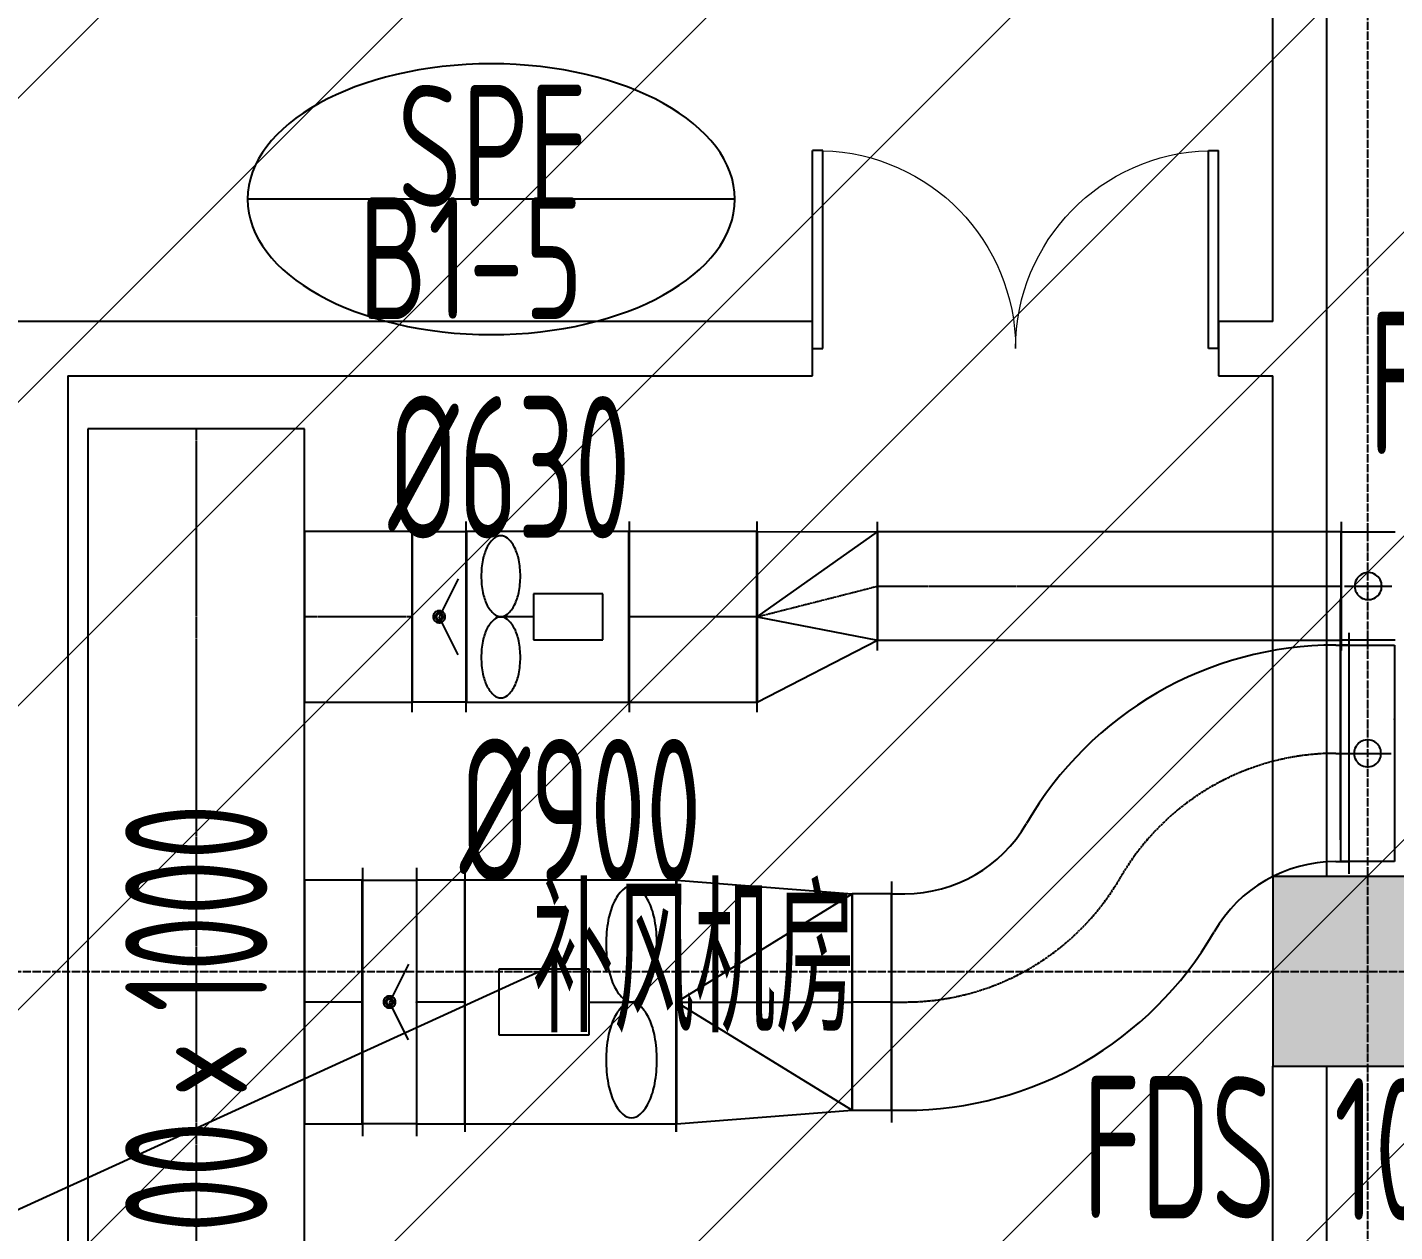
# Model space of a CAD drawing. Extents: x -20827274 to 1300756471, y -549375 to 3431892.
# Drawn here: x -79959 to -74909, y -338222 to -333774 of the extents above; entities that cross this region are included whole.
import ezdxf

# ---------------------------------------------------------------- set-up
doc = ezdxf.new("R2010")
doc.units = 0
doc.header["$LTSCALE"] = 10
for name, pattern in [('CENTER2', [1.125, 0.75, -0.125, 0.125, -0.125]), ('DASH', [0.35, 0.25, -0.1]), ('暖附图底图$0$DASH', [0.35, 0.25, -0.1]), ('暖附图底图$0$DOTE', [2.42, 2, -0.2, 0.02, -0.2])]:
    doc.linetypes.add(name, pattern=pattern)
for name, color, linetype in [('1-zs', 3, 'Continuous'), ('1-标注暖通', 4, 'Continuous'), ('DUCT-加压送风中心线', 5, 'CENTER2'), ('DUCT-加压送风标注', 3, 'Continuous'), ('DUCT-加压送风法兰', 2, 'Continuous'), ('DUCT-加压送风管', 1, 'Continuous'), ('DUCT-加压送风管端线', 2, 'Continuous'), ('DUCT-加压送风管设备', 7, 'Continuous'), ('DUCT-加压送风阀门', 7, 'Continuous'), ('DUCT-送风中心线', 5, 'CENTER2'), ('DUCT-送风标注', 3, 'Continuous'), ('DUCT-送风管', 4, 'Continuous'), ('H-DUCT-加压送风中心线', 5, 'CENTER2'), ('H-DUCT-加压送风法兰', 2, 'Continuous'), ('H-DUCT-加压送风管', 1, 'Continuous'), ('H-DUCT-加压送风管端线', 2, 'Continuous'), ('H-DUCT-加压送风管设备', 7, 'Continuous'), ('H-DUCT-加压送风阀门', 7, 'Continuous'), ('H-暖通设备', 181, 'Continuous'), ('Hvac-Hide', 8, 'DASH'), ('PUB_HATCH', 8, 'Continuous'), ('暖附图底图$0$1-标注暖通', 8, 'Continuous'), ('暖附图底图$0$A-COLUMN', 8, 'Continuous'), ('暖附图底图$0$A-ROOM_NAME', 8, 'Continuous'), ('暖附图底图$0$A-WALL', 8, 'Continuous'), ('暖附图底图$0$DOOR_FIRE', 8, 'Continuous'), ('暖附图底图$0$DOTE', 8, 'Continuous')]:
    doc.layers.add(name, color=color, linetype=linetype)
doc.layers.add('F-非人防区', color=105, linetype='Continuous', lineweight=15)
doc.styles.add('8B2_02', font='tssdeng.shx', dxfattribs={"width": 0.6, "bigfont": 'TSSDCHN.shx'})
doc.styles.add('暖附图底图$0$8B2_02', font='tssdeng.shx', dxfattribs={"width": 0.6, "bigfont": 'TSSDCHN.shx'})

# ---------------------------------------------------------------- blocks, each defined once
blk = doc.blocks.new('$轴流风机$00000011')
for p, q in [((-500, 500, 0), (-500, -500, 0)), ((500, 500, 0), (-500, 500, 0)), ((500, -500, 0), (500, 500, 0)), ((-339.5, 134.7, 0), (-339.5, -134.7, 0)), ((88, 134.7, 0), (-339.5, 134.7, 0)), ((88, -134.7, 0), (88, 134.7, 0)), ((88, 0, 0), (288.5, 0, 0)), ((-339.5, -134.7, 0), (88, -134.7, 0)), ((-500, -500, 0), (500, -500, 0))]:
    blk.add_line(p, q)
for centre, radius, start, end in [((355.1, 328.7, 0), 170.3, 129.1821, 153.0603), ((288.5, 410.5, 0), 64.8, 90, 129.1821), ((288.5, 410.5, 0), 64.8, 50.8179, 90), ((221.9, 328.7, 0), 170.3, 26.9397, 50.8179), ((462.4, 274.2, 0), 290.7, 153.0603, 168.1126), ((114.5, 274.2, 0), 290.7, 11.8874, 26.9397), ((633.1, 238.3, 0), 465, 168.1126, 180), ((-56.1, 238.3, 0), 465, 0, 11.8874), ((633.1, 238.3, 0), 465, 180, 191.8874), ((-56.1, 238.3, 0), 465, 348.1126, 0), ((462.4, 202.4, 0), 290.7, 191.8874, 206.9397), ((114.5, 202.4, 0), 290.7, 333.0603, 348.1126), ((355.1, 147.8, 0), 170.3, 206.9397, 230.8179), ((221.9, 147.8, 0), 170.3, 309.1821, 333.0603), ((288.5, 66.1, 0), 64.8, 230.8179, 270), ((288.5, 66.1, 0), 64.8, 270, 309.1821), ((355.1, -147.8, 0), 170.3, 129.1821, 153.0603), ((288.5, -66.1, 0), 64.8, 90, 129.1821), ((288.5, -66.1, 0), 64.8, 50.8179, 90), ((221.9, -147.8, 0), 170.3, 26.9397, 50.8179), ((462.4, -202.4, 0), 290.7, 153.0603, 168.1126), ((114.5, -202.4, 0), 290.7, 11.8874, 26.9397), ((633.1, -238.3, 0), 465, 168.1126, 180), ((-56.1, -238.3, 0), 465, 0, 11.8874), ((633.1, -238.3, 0), 465, 180, 191.8874), ((-56.1, -238.3, 0), 465, 348.1126, 0), ((462.4, -274.2, 0), 290.7, 191.8874, 206.9397), ((114.5, -274.2, 0), 290.7, 333.0603, 348.1126), ((355.1, -328.7, 0), 170.3, 206.9397, 230.8179), ((221.9, -328.7, 0), 170.3, 309.1821, 333.0603), ((288.5, -410.5, 0), 64.8, 230.8179, 270), ((288.5, -410.5, 0), 64.8, 270, 309.1821)]:
    blk.add_arc(centre, radius, start, end)
for p in [(-500, 0, 0), (500, 0, 0)]:
    blk.add_point(p)
blk = doc.blocks.new('_FZH')
blk.add_lwpolyline([(-0.5, -0.5), (0.5, -0.5), (0.5, 0.5), (-0.5, 0.5)], close=True)
at = {"layer": 'PUB_HATCH'}
blk.add_solid([(-0.5, -0.5), (0.5, -0.5), (-0.5, 0.5), (0.5, 0.5)], dxfattribs=at)
blk = doc.blocks.new('暖附图底图$0$$DorLib2D$00000002')
for p, q in [((-0.5, 0), (-0.5, 0.4875)), ((-0.475, 0.4875), (-0.5, 0.4875)), ((-0.475, 0), (-0.475, 0.4875)), ((0.475, 0), (0.475, 0.4875)), ((0.475, 0.4875), (0.5, 0.4875)), ((0.5, 0), (0.5, 0.4875)), ((-0.5, 0), (-0.475, 0)), ((0.5, 0), (0.475, 0))]:
    blk.add_line(p, q)
at = {"lineweight": 13}
for centre, start, end in [((-0.4875, 0), 0, 88.5307), ((0.4875, 0), 91.4693, 180)]:
    blk.add_arc(centre, 0.4875, start, end, dxfattribs=at)
blk = doc.blocks.new('暖附图底图$0$AFSFCS')
at = {"layer": '暖附图底图$0$A-WALL'}
for p, q in [((-75358.6, -334860.4), (-75358.6, -328610.4)), ((-75158.6, -334960.4), (-75158.6, -328610.4)), ((-79908.6, -334860.4), (-80608.6, -334860.4)), ((-77058.6, -334860.4), (-79908.6, -334860.4)), ((-77058.6, -335060.4), (-77058.6, -334860.4)), ((-75358.6, -334860.4), (-75558.6, -334860.4)), ((-75558.6, -334860.4), (-75558.6, -335060.4)), ((-75158.6, -336910.4), (-75158.6, -334960.4)), ((-79808.6, -335060.4), (-77058.6, -335060.4)), ((-79808.6, -335060.4), (-79808.6, -337460.4)), ((-75558.6, -335060.4), (-75358.6, -335060.4)), ((-75358.6, -336910.4), (-75358.6, -335060.4)), ((-79808.6, -337460.4), (-79808.6, -339910.4)), ((-75358.6, -339910.4), (-75358.6, -337610.4)), ((-75158.6, -340010.4), (-75158.6, -337610.4))]:
    blk.add_line(p, q, dxfattribs=at)
at = {"layer": '暖附图底图$0$DOTE', "color": 127, "linetype": '暖附图底图$0$DOTE', "ltscale": 1.5}
blk.add_line((-75008.6, -155629.3), (-75008.6, -385768.2), dxfattribs=at)
at = {"layer": '暖附图底图$0$DOTE', "color": 16, "linetype": '暖附图底图$0$DOTE', "ltscale": 1.5}
blk.add_line((-113117.3, -337260.4), (10791.4, -337260.4), dxfattribs=at)
at = {"layer": '暖附图底图$0$A-COLUMN', "xscale": 700, "yscale": 700, "zscale": 700, "rotation": 90}
blk.add_blockref('_FZH', (-75008.6, -337260.4), dxfattribs=at)
at = {"layer": '暖附图底图$0$DOOR_FIRE', "xscale": -1500, "yscale": 1500, "zscale": 200}
blk.add_blockref('暖附图底图$0$$DorLib2D$00000002', (-76308.6, -334960.4), dxfattribs=at)
at = {"layer": '暖附图底图$0$A-ROOM_NAME', "style": '暖附图底图$0$8B2_02', "width": 0.6}
blk.add_text('补风机房', height=525, dxfattribs=at).set_placement((-78092.7, -337485.8))
blk = doc.blocks.new('暖附图底图')
at = {"layer": '暖附图底图$0$1-标注暖通', "linetype": '暖附图底图$0$DASH'}
blk.add_blockref('暖附图底图$0$AFSFCS', (500000, 0), dxfattribs=at)

msp = doc.modelspace()

# ---------------------------------------------------------------- hatches: boundary and pattern name
at = {"layer": 'F-非人防区'}
h = msp.add_hatch(dxfattribs=at)
h.set_pattern_fill('ANSI31', color=8, scale=500)
h.set_pattern_definition([(45, (-67108.6, 126739.6), (-561.266, 561.266), [])])
edge = h.paths.add_edge_path()
edge.add_line((26041.4, -160910.4), (26041.4, -174910.4))
edge.add_line((26041.4, -174910.4), (44466.4, -174910.4))
edge.add_line((44466.4, -174910.4), (44466.4, -230535.4))
edge.add_line((44466.4, -230535.4), (29591.4, -230535.4))
edge.add_line((29591.4, -230535.4), (29591.4, -228585.4))
edge.add_line((29591.4, -228585.4), (32466.4, -228585.4))
edge.add_line((32466.4, -228585.4), (32466.4, -223185.4))
edge.add_line((32466.4, -223185.4), (6116.4, -223185.4))
edge.add_line((6116.4, -223185.4), (6116.4, -236210.4))
edge.add_line((6116.4, -236210.4), (5916.4, -236210.4))
edge.add_line((5916.4, -236210.4), (5921.1, -289912.2))
edge.add_line((5921.1, -289912.2), (35191.4, -289912.2))
edge.add_line((35191.4, -289912.2), (35191.4, -296310.4))
edge.add_line((35191.4, -296310.4), (35041.4, -296310.4))
edge.add_line((35041.4, -296310.4), (35041.4, -296910.4))
edge.add_line((35041.4, -296910.4), (35641.4, -296910.4))
edge.add_line((35641.4, -296910.4), (44736.4, -305099.6))
edge.add_line((44736.4, -305099.6), (22456.5, -329844))
edge.add_line((22456.5, -329844), (22456.5, -340006.4))
edge.add_line((22456.5, -340006.4), (-13248.1, -379660.4))
edge.add_line((-13248.1, -379660.4), (-90108.6, -379660.4))
edge.add_line((-90108.6, -379660.4), (-90108.6, -373660.4))
edge.add_line((-90108.6, -373660.4), (-91358.6, -373660.4))
edge.add_arc((-91358.6, -361660.4), 12000, 180, 270, ccw=False)
edge.add_line((-103358.6, -361660.4), (-103358.6, -333450.4))
edge.add_line((-103358.6, -333450.4), (-95358.6, -333436.6))
edge.add_line((-95358.6, -333436.6), (-95358.6, -160610.4))
edge.add_line((-95358.6, -160610.4), (-86333.4, -160610.4))
edge.add_line((-86333.4, -160610.4), (-86333.6, -149790))
edge.add_line((-86333.6, -149790), (-73433.4, -149790))
edge.add_line((-73433.4, -149790), (-73433.4, -160610.4))
edge.add_line((-73433.4, -160610.4), (26041.4, -160910.4))

# ---------------------------------------------------------------- linework, layer by layer
at = {"layer": 'DUCT-加压送风中心线'}
for p, q in [((-77263.6, -335950.8), (-76818.6, -335837.6)), ((-78537.6, -335950.8), (-78934.7, -335950.8)), ((-78337.2, -335950.8), (-78337, -335950.8)), ((-77736.4, -335950.8), (-77736.6, -335950.8)), ((-77263.8, -335950.8), (-77736.2, -335950.8))]:
    msp.add_line(p, q, dxfattribs=at)
at = {"layer": 'DUCT-加压送风法兰'}
for p, q in [((-78537.5, -336303.3), (-78537.5, -335598.3)), ((-78337.3, -336303.3), (-78337.3, -335598.3)), ((-77736.3, -335598.3), (-77736.3, -336303.3)), ((-77263.7, -335598.3), (-77263.7, -336303.3)), ((-76818.5, -336075.1), (-76818.5, -335600.1)), ((-75106.3, -335600.1), (-75106.3, -336075.1)), ((-75108.7, -336774.1), (-75108.7, -335884.1)), ((-75076.3, -336900.1), (-75076.3, -336010.1)), ((-76767.3, -336928.5), (-76767.3, -337818.5)), ((-76767.3, -336928.5), (-76767.3, -337818.5))]:
    msp.add_line(p, q, dxfattribs=at)
at = {"layer": 'DUCT-加压送风法兰', "color": 18, "true_color": 0x000000}
for p in [(-76818.6, -335837.6), (-76818.4, -335837.6), (-75106.4, -335837.6), (-75106.2, -335837.6), (-78537.6, -335950.8), (-78537.4, -335950.8), (-78337.4, -335950.8), (-78337.2, -335950.8), (-77736.4, -335950.8), (-77736.2, -335950.8), (-77263.8, -335950.8), (-77263.6, -335950.8), (-75108.8, -336329.1, 2000), (-75108.6, -336329.1, 2000), (-74908.6, -336329.1, 2000), (-75076.4, -336455.1, 2000), (-75076.2, -336455.1, 2000), (-76767.4, -337373.5, 2000), (-76767.4, -337373.5, 2000), (-76767.2, -337373.5, 2000), (-76767.2, -337373.5, 2000)]:
    msp.add_point(p, dxfattribs=at)
at = {"layer": 'DUCT-加压送风管'}
for p, q in [((-78537.6, -335635.8), (-78934.7, -335635.8)), ((-78537.6, -336265.8), (-78537.6, -335635.8)), ((-78537.4, -335635.8), (-78337.4, -335635.8)), ((-78337.2, -335635.8), (-78337, -335635.8)), ((-77736.4, -335635.8), (-77736.6, -335635.8)), ((-77263.8, -335635.8), (-77736.2, -335635.8)), ((-77736.2, -335635.8), (-77736.2, -336265.8)), ((-77263.8, -336265.8), (-77263.8, -335635.8)), ((-77263.6, -335635.8), (-76818.6, -335637.6)), ((-77263.6, -335950.8), (-76818.6, -335637.6)), ((-77263.6, -335950.8), (-76818.6, -336037.6)), ((-77263.6, -336265.8), (-76818.6, -336037.6)), ((-78934.7, -336265.8), (-78537.6, -336265.8)), ((-78337.4, -336265.8), (-78537.4, -336265.8)), ((-78337.2, -336265.8), (-78337, -336265.8)), ((-77736.4, -336265.8), (-77736.6, -336265.8)), ((-77736.2, -336265.8), (-77263.8, -336265.8))]:
    msp.add_line(p, q, dxfattribs=at)
at = {"layer": 'DUCT-加压送风管', "color": 18, "true_color": 0x000000}
for p in [(-76818.6, -335837.6), (-78337.2, -335950.8), (-78337, -335950.8), (-77736.6, -335950.8), (-77736.4, -335950.8), (-77263.6, -335950.8)]:
    msp.add_point(p, dxfattribs=at)
at = {"layer": 'DUCT-加压送风管端线'}
for p, q in [((-78537.4, -335635.8), (-78537.4, -336265.8)), ((-78337.4, -335635.8), (-78337.4, -336265.8)), ((-78337.2, -335635.8), (-78337.2, -336265.8)), ((-78337, -336265.8), (-78337, -335635.8)), ((-77736.6, -335635.8), (-77736.6, -336265.8)), ((-77736.4, -336265.8), (-77736.4, -335635.8)), ((-77263.6, -335635.8), (-77263.6, -336265.8)), ((-76818.6, -336037.6), (-76818.6, -335637.6))]:
    msp.add_line(p, q, dxfattribs=at)
at = {"layer": 'DUCT-加压送风阀门'}
for p, q in [((-78367.4, -335810.8), (-78437.4, -335950.8)), ((-75054.6, -335825.1), (-75055.8, -335831.3)), ((-75052.7, -335819.2), (-75054.6, -335825.1)), ((-75050, -335813.5), (-75052.7, -335819.2)), ((-75046.6, -335808.2), (-75050, -335813.5)), ((-75042.6, -335803.4), (-75046.6, -335808.2)), ((-75038, -335799.1), (-75042.6, -335803.4)), ((-75033, -335795.4), (-75038, -335799.1)), ((-75027.5, -335792.3), (-75033, -335795.4)), ((-75021.6, -335790), (-75027.5, -335792.3)), ((-75015.5, -335788.5), (-75021.6, -335790)), ((-75009.3, -335787.7), (-75015.5, -335788.5)), ((-75003, -335787.7), (-75009.3, -335787.7)), ((-74996.8, -335788.5), (-75003, -335787.7)), ((-74990.7, -335790), (-74996.8, -335788.5)), ((-74984.9, -335792.3), (-74990.7, -335790)), ((-74979.4, -335795.4), (-74984.9, -335792.3)), ((-74974.3, -335799.1), (-74979.4, -335795.4)), ((-74969.7, -335803.4), (-74974.3, -335799.1)), ((-74965.7, -335808.2), (-74969.7, -335803.4)), ((-74962.4, -335813.5), (-74965.7, -335808.2)), ((-74959.7, -335819.2), (-74962.4, -335813.5)), ((-74957.7, -335825.1), (-74959.7, -335819.2)), ((-74956.6, -335831.3), (-74957.7, -335825.1)), ((-75093.7, -335837.6), (-74918.7, -335837.6)), ((-75055.8, -335831.3), (-75056.2, -335837.6)), ((-75056.2, -335837.6), (-75055.8, -335843.9)), ((-75055.8, -335843.9), (-75054.6, -335850)), ((-75054.6, -335850), (-75052.7, -335856)), ((-75052.7, -335856), (-75050, -335861.7)), ((-75050, -335861.7), (-75046.6, -335867)), ((-75046.6, -335867), (-75042.6, -335871.8)), ((-75042.6, -335871.8), (-75038, -335876.1)), ((-75038, -335876.1), (-75033, -335879.8)), ((-74979.4, -335879.8), (-74974.3, -335876.1)), ((-74974.3, -335876.1), (-74969.7, -335871.8)), ((-74969.7, -335871.8), (-74965.7, -335867)), ((-74965.7, -335867), (-74962.4, -335861.7)), ((-74962.4, -335861.7), (-74959.7, -335856)), ((-74959.7, -335856), (-74957.7, -335850)), ((-74957.7, -335850), (-74956.6, -335843.9)), ((-74956.2, -335837.6), (-74956.6, -335831.3)), ((-74956.6, -335843.9), (-74956.2, -335837.6)), ((-78439.4, -335928.7), (-78443.4, -335929.4)), ((-78435.3, -335928.7), (-78439.4, -335928.7)), ((-78431.3, -335929.4), (-78435.3, -335928.7)), ((-75033, -335879.8), (-75027.5, -335882.8)), ((-75027.5, -335882.8), (-75021.6, -335885.1)), ((-75021.6, -335885.1), (-75015.5, -335886.7)), ((-75015.5, -335886.7), (-75009.3, -335887.5)), ((-75009.3, -335887.5), (-75003, -335887.5)), ((-75003, -335887.5), (-74996.8, -335886.7)), ((-74996.8, -335886.7), (-74990.7, -335885.1)), ((-74990.7, -335885.1), (-74984.9, -335882.8)), ((-74984.9, -335882.8), (-74979.4, -335879.8)), ((-78459.2, -335946.7), (-78459.5, -335950.8)), ((-78459.5, -335950.8), (-78459.2, -335954.8)), ((-78458, -335942.8), (-78459.2, -335946.7)), ((-78459.2, -335954.8), (-78458, -335958.8)), ((-78456.2, -335939.1), (-78458, -335942.8)), ((-78458, -335958.8), (-78456.2, -335962.4)), ((-78453.8, -335935.8), (-78456.2, -335939.1)), ((-78456.2, -335962.4), (-78453.8, -335965.7)), ((-78450.7, -335933.1), (-78453.8, -335935.8)), ((-78453.8, -335965.7), (-78450.7, -335968.4)), ((-78451.8, -335946.5), (-78452.3, -335949.3)), ((-78452.3, -335949.3), (-78452.3, -335952.2)), ((-78452.3, -335952.2), (-78451.8, -335955)), ((-78450.7, -335943.9), (-78451.8, -335946.5)), ((-78451.8, -335955), (-78450.7, -335957.6)), ((-78447.3, -335930.9), (-78450.7, -335933.1)), ((-78449.2, -335941.5), (-78450.7, -335943.9)), ((-78450.7, -335957.6), (-78449.2, -335960)), ((-78450.7, -335968.4), (-78447.3, -335970.6)), ((-78447.2, -335939.4), (-78449.2, -335941.5)), ((-78449.2, -335960), (-78447.2, -335962.1)), ((-78447.9, -335948.7), (-78448.1, -335950.8)), ((-78448.1, -335950.8), (-78447.9, -335952.9)), ((-78447.3, -335946.7), (-78447.9, -335948.7)), ((-78447.9, -335952.9), (-78447.3, -335954.9)), ((-78443.4, -335929.4), (-78447.3, -335930.9)), ((-78446.3, -335944.8), (-78447.3, -335946.7)), ((-78447.3, -335954.9), (-78446.3, -335956.7)), ((-78447.3, -335970.6), (-78443.4, -335972.1)), ((-78444.9, -335937.8), (-78447.2, -335939.4)), ((-78447.2, -335962.1), (-78444.9, -335963.8)), ((-78445, -335943.2), (-78446.3, -335944.8)), ((-78446.3, -335956.7), (-78445, -335958.4)), ((-78443.3, -335941.8), (-78445, -335943.2)), ((-78445, -335958.4), (-78443.3, -335959.7)), ((-78442.3, -335936.6), (-78444.9, -335937.8)), ((-78444.9, -335963.8), (-78442.3, -335964.9)), ((-78443.4, -335972.1), (-78439.4, -335972.8)), ((-78441.5, -335940.8), (-78443.3, -335941.8)), ((-78443.3, -335959.7), (-78441.5, -335960.7)), ((-78439.5, -335935.9), (-78442.3, -335936.6)), ((-78442.3, -335964.9), (-78439.5, -335965.6)), ((-78439.5, -335940.2), (-78441.5, -335940.8)), ((-78441.5, -335960.7), (-78439.5, -335961.3)), ((-78436.7, -335935.8), (-78439.5, -335935.9)), ((-78437.4, -335940), (-78439.5, -335940.2)), ((-78439.5, -335961.3), (-78437.4, -335961.5)), ((-78439.5, -335965.6), (-78436.7, -335965.8)), ((-78439.4, -335972.8), (-78435.3, -335972.8)), ((-78435.3, -335940.2), (-78437.4, -335940)), ((-78367.4, -336090.8), (-78437.4, -335950.8)), ((-78437.4, -335961.5), (-78435.3, -335961.3)), ((-78433.8, -335936.2), (-78436.7, -335935.8)), ((-78436.7, -335965.8), (-78433.8, -335965.3)), ((-78433.3, -335940.8), (-78435.3, -335940.2)), ((-78435.3, -335961.3), (-78433.3, -335960.7)), ((-78435.3, -335972.8), (-78431.3, -335972.1)), ((-78431.1, -335937.1), (-78433.8, -335936.2)), ((-78433.8, -335965.3), (-78431.1, -335964.4)), ((-78431.4, -335941.8), (-78433.3, -335940.8)), ((-78433.3, -335960.7), (-78431.4, -335959.7)), ((-78429.8, -335943.2), (-78431.4, -335941.8)), ((-78431.4, -335959.7), (-78429.8, -335958.4)), ((-78427.5, -335930.9), (-78431.3, -335929.4)), ((-78431.3, -335972.1), (-78427.5, -335970.6)), ((-78428.7, -335938.5), (-78431.1, -335937.1)), ((-78431.1, -335964.4), (-78428.7, -335963)), ((-78428.5, -335944.8), (-78429.8, -335943.2)), ((-78429.8, -335958.4), (-78428.5, -335956.7)), ((-78426.5, -335940.4), (-78428.7, -335938.5)), ((-78428.7, -335963), (-78426.5, -335961.1)), ((-78427.5, -335946.7), (-78428.5, -335944.8)), ((-78428.5, -335956.7), (-78427.5, -335954.9)), ((-78424, -335933.1), (-78427.5, -335930.9)), ((-78426.9, -335948.7), (-78427.5, -335946.7)), ((-78427.5, -335954.9), (-78426.9, -335952.9)), ((-78427.5, -335970.6), (-78424, -335968.4)), ((-78426.6, -335950.8), (-78426.9, -335948.7)), ((-78426.9, -335952.9), (-78426.6, -335950.8)), ((-78424.8, -335942.6), (-78426.5, -335940.4)), ((-78426.5, -335961.1), (-78424.8, -335958.9)), ((-78423.5, -335945.2), (-78424.8, -335942.6)), ((-78424.8, -335958.9), (-78423.5, -335956.3)), ((-78421, -335935.8), (-78424, -335933.1)), ((-78424, -335968.4), (-78421, -335965.7)), ((-78422.6, -335947.9), (-78423.5, -335945.2)), ((-78423.5, -335956.3), (-78422.6, -335953.6)), ((-78422.4, -335950.8), (-78422.6, -335947.9)), ((-78422.6, -335953.6), (-78422.4, -335950.8)), ((-78418.5, -335939.1), (-78421, -335935.8)), ((-78421, -335965.7), (-78418.5, -335962.4)), ((-78416.7, -335942.8), (-78418.5, -335939.1)), ((-78418.5, -335962.4), (-78416.7, -335958.8)), ((-78415.6, -335946.7), (-78416.7, -335942.8)), ((-78416.7, -335958.8), (-78415.6, -335954.8)), ((-78415.2, -335950.8), (-78415.6, -335946.7)), ((-78415.6, -335954.8), (-78415.2, -335950.8)), ((-75052.4, -336431), (-75055.1, -336436.7)), ((-75049.1, -336425.7), (-75052.4, -336431)), ((-75045.1, -336420.9), (-75049.1, -336425.7)), ((-75040.5, -336416.6), (-75045.1, -336420.9)), ((-75035.4, -336412.9), (-75040.5, -336416.6)), ((-75029.9, -336409.8), (-75035.4, -336412.9)), ((-75024.1, -336407.5), (-75029.9, -336409.8)), ((-75018, -336406), (-75024.1, -336407.5)), ((-75011.8, -336405.2), (-75018, -336406)), ((-75005.5, -336405.2), (-75011.8, -336405.2)), ((-74999.2, -336406), (-75005.5, -336405.2)), ((-74993.2, -336407.5), (-74999.2, -336406)), ((-74987.3, -336409.8), (-74993.2, -336407.5)), ((-74981.8, -336412.9), (-74987.3, -336409.8)), ((-74976.7, -336416.6), (-74981.8, -336412.9)), ((-74972.2, -336420.9), (-74976.7, -336416.6)), ((-74968.2, -336425.7), (-74972.2, -336420.9)), ((-74964.8, -336431), (-74968.2, -336425.7)), ((-74962.1, -336436.7), (-74964.8, -336431)), ((-75096.1, -336455.1), (-74921.1, -336455.1)), ((-75058.2, -336448.8), (-75058.6, -336455.1)), ((-75058.6, -336455.1), (-75058.2, -336461.3)), ((-75057, -336442.6), (-75058.2, -336448.8)), ((-75058.2, -336461.3), (-75057, -336467.5)), ((-75055.1, -336436.7), (-75057, -336442.6)), ((-75057, -336467.5), (-75055.1, -336473.5)), ((-75055.1, -336473.5), (-75052.4, -336479.2)), ((-75052.4, -336479.2), (-75049.1, -336484.5)), ((-75049.1, -336484.5), (-75045.1, -336489.3)), ((-74972.2, -336489.3), (-74968.2, -336484.5)), ((-74968.2, -336484.5), (-74964.8, -336479.2)), ((-74964.8, -336479.2), (-74962.1, -336473.5)), ((-74960.2, -336442.6), (-74962.1, -336436.7)), ((-74962.1, -336473.5), (-74960.2, -336467.5)), ((-74959, -336448.8), (-74960.2, -336442.6)), ((-74960.2, -336467.5), (-74959, -336461.3)), ((-74958.6, -336455.1), (-74959, -336448.8)), ((-74959, -336461.3), (-74958.6, -336455.1)), ((-75045.1, -336489.3), (-75040.5, -336493.6)), ((-75040.5, -336493.6), (-75035.4, -336497.3)), ((-75035.4, -336497.3), (-75029.9, -336500.3)), ((-75029.9, -336500.3), (-75024.1, -336502.6)), ((-75024.1, -336502.6), (-75018, -336504.2)), ((-75018, -336504.2), (-75011.8, -336505)), ((-75011.8, -336505), (-75005.5, -336505)), ((-75005.5, -336505), (-74999.2, -336504.2)), ((-74999.2, -336504.2), (-74993.2, -336502.6)), ((-74993.2, -336502.6), (-74987.3, -336500.3)), ((-74987.3, -336500.3), (-74981.8, -336497.3)), ((-74981.8, -336497.3), (-74976.7, -336493.6)), ((-74976.7, -336493.6), (-74972.2, -336489.3))]:
    msp.add_line(p, q, dxfattribs=at)
at = {"layer": 'DUCT-送风中心线'}
msp.add_line((-79334.7, -335256.6), (-79334.7, -339374.7), dxfattribs=at)
at = {"layer": 'DUCT-送风管'}
for p, q in [((-79734.7, -335256.6), (-79734.7, -339374.7)), ((-78934.7, -335256.6), (-79734.7, -335256.6)), ((-78934.7, -339374.7), (-78934.7, -335256.6))]:
    msp.add_line(p, q, dxfattribs=at)
at = {"layer": 'H-DUCT-加压送风中心线'}
for p, q in [((-76818.4, -335837.6), (-75106.4, -335837.6)), ((-75126.4, -336455.1), (-75076.4, -336455.1)), ((-75108.8, -336455.1), (-75076.2, -336455.1)), ((-78721.4, -337373.5), (-78934.7, -337373.5)), ((-78342.5, -337373.5), (-78521, -337373.5)), ((-77561.6, -337373.5), (-76911.6, -337373.5)), ((-76767.4, -337373.5), (-76911.6, -337373.5)), ((-76767.2, -337373.5), (-76717.2, -337373.5))]:
    msp.add_line(p, q, dxfattribs=at)
for centre, start, end in [((-75126.4, -337373.5), 90, 150), ((-76717.2, -336455.1), 270, 330)]:
    msp.add_arc(centre, 918.4, start, end, dxfattribs=at)
at = {"layer": 'H-DUCT-加压送风法兰'}
for p, q in [((-78721.3, -336878.5), (-78721.3, -337868.5)), ((-78521.1, -336878.5), (-78521.1, -337868.5)), ((-78342.4, -336893.5), (-78342.4, -337853.5)), ((-78342.3, -336893.5), (-78342.3, -337853.5)), ((-77562.1, -337853.5), (-77562.1, -336893.5)), ((-77561.9, -336893.5), (-77561.9, -337853.5)), ((-77561.7, -336893.5), (-77561.7, -337853.5)), ((-77561.7, -336893.5), (-77561.7, -337853.5))]:
    msp.add_line(p, q, dxfattribs=at)
at = {"layer": 'H-DUCT-加压送风法兰', "color": 18, "true_color": 0x000000}
for p in [(-78721.4, -337373.5, 2000), (-78721.2, -337373.5, 2000), (-78521.2, -337373.5, 2000), (-78521, -337373.5, 2000), (-78342.5, -337373.5, 2000), (-78342.4, -337373.5, 2000), (-78342.3, -337373.5, 2000), (-78342.2, -337373.5, 2000), (-77562.2, -337373.5), (-77562, -337373.5), (-77562, -337373.5), (-77561.8, -337373.5), (-77561.8, -337373.5), (-77561.8, -337373.5), (-77561.6, -337373.5), (-77561.6, -337373.5)]:
    msp.add_point(p, dxfattribs=at)
at = {"layer": 'H-DUCT-加压送风管'}
for p, q in [((-75106.4, -335637.6), (-76818.4, -335637.6)), ((-76818.4, -335637.6), (-76818.4, -336037.6)), ((-75106.4, -336037.6), (-75106.4, -335637.6)), ((-75106.2, -335637.6), (-74906.2, -335637.6)), ((-76818.4, -336037.6), (-75106.4, -336037.6)), ((-75126.4, -336055.1), (-75076.4, -336055.1)), ((-75076.2, -336055.1), (-75108.8, -336055.1)), ((-75108.8, -336055.1), (-75108.8, -336855.1)), ((-75108.6, -336055.1), (-74908.6, -336055.1)), ((-74906.2, -336037.6), (-75106.2, -336037.6)), ((-75076.2, -336855.1), (-75076.2, -336055.1)), ((-75126.4, -336855.1), (-75076.4, -336855.1)), ((-75108.8, -336855.1), (-75076.2, -336855.1)), ((-74908.6, -336855.1), (-75108.6, -336855.1)), ((-78721.4, -336923.5), (-78934.7, -336923.5)), ((-78934.7, -336923.5), (-78934.7, -337823.5)), ((-78721.4, -337823.5), (-78721.4, -336923.5)), ((-78721.2, -336923.5), (-78521.2, -336923.5)), ((-78342.5, -336923.5), (-78521, -336923.5)), ((-78521, -336923.5), (-78521, -337823.5)), ((-78342.5, -337823.5), (-78342.5, -336923.5)), ((-77561.6, -336923.5), (-76911.6, -336973.5)), ((-77561.6, -337373.5), (-76911.6, -336973.5)), ((-76767.4, -336973.5), (-76911.6, -336973.5)), ((-76911.6, -336973.5), (-76911.6, -337773.5)), ((-76767.4, -337773.5), (-76767.4, -336973.5)), ((-76767.2, -336973.5), (-76717.2, -336973.5)), ((-77561.6, -337373.5), (-76911.6, -337773.5)), ((-77561.6, -337823.5), (-76911.6, -337773.5)), ((-76911.6, -337773.5), (-76767.4, -337773.5)), ((-76767.2, -337773.5), (-76717.2, -337773.5)), ((-78934.7, -337823.5), (-78721.4, -337823.5)), ((-78521.2, -337823.5), (-78721.2, -337823.5)), ((-78521, -337823.5), (-78342.5, -337823.5))]:
    msp.add_line(p, q, dxfattribs=at)
for centre, radius, start, end in [((-75126.4, -337373.5), 1318.4, 90, 150), ((-76717.2, -336455.1), 518.4, 270, 330), ((-75126.4, -337373.5), 518.4, 90, 150), ((-76717.2, -336455.1), 1318.4, 270, 330)]:
    msp.add_arc(centre, radius, start, end, dxfattribs=at)
at = {"layer": 'H-DUCT-加压送风管', "color": 18, "true_color": 0x000000}
for p in [(-75076.4, -336455.1, 2000), (-77561.6, -337373.5, 2000), (-76911.6, -337373.5, 2000), (-76767.2, -337373.5, 2000)]:
    msp.add_point(p, dxfattribs=at)
at = {"layer": 'H-DUCT-加压送风管端线'}
for p, q in [((-75106.2, -335637.6), (-75106.2, -336037.6)), ((-75108.6, -336055.1), (-75108.6, -336855.1)), ((-75076.4, -336855.1), (-75076.4, -336055.1)), ((-74908.6, -336055.1), (-74908.6, -336855.1)), ((-78721.2, -336923.5), (-78721.2, -337823.5)), ((-78521.2, -336923.5), (-78521.2, -337823.5)), ((-77561.6, -336923.5), (-77561.6, -337823.5)), ((-76911.6, -337773.5), (-76911.6, -336973.5)), ((-76767.2, -337773.5), (-76767.2, -336973.5))]:
    msp.add_line(p, q, dxfattribs=at)
at = {"layer": 'H-DUCT-加压送风阀门'}
for p, q in [((-78551.2, -337233.5), (-78621.2, -337373.5)), ((-78643, -337369.5), (-78643.4, -337373.5)), ((-78643.4, -337373.5), (-78643, -337377.6)), ((-78641.9, -337365.5), (-78643, -337369.5)), ((-78643, -337377.6), (-78641.9, -337381.5)), ((-78640.1, -337361.9), (-78641.9, -337365.5)), ((-78641.9, -337381.5), (-78640.1, -337385.2)), ((-78637.6, -337358.6), (-78640.1, -337361.9)), ((-78640.1, -337385.2), (-78637.6, -337388.5)), ((-78634.6, -337355.8), (-78637.6, -337358.6)), ((-78637.6, -337388.5), (-78634.6, -337391.2)), ((-78635.6, -337369.3), (-78636.2, -337372.1)), ((-78636.2, -337372.1), (-78636.2, -337375)), ((-78636.2, -337375), (-78635.6, -337377.8)), ((-78634.6, -337366.6), (-78635.6, -337369.3)), ((-78635.6, -337377.8), (-78634.6, -337380.4)), ((-78631.1, -337353.7), (-78634.6, -337355.8)), ((-78633, -337364.2), (-78634.6, -337366.6)), ((-78634.6, -337380.4), (-78633, -337382.8)), ((-78634.6, -337391.2), (-78631.1, -337393.4)), ((-78631, -337362.2), (-78633, -337364.2)), ((-78633, -337382.8), (-78631, -337384.9)), ((-78631.7, -337371.4), (-78631.9, -337373.5)), ((-78631.9, -337373.5), (-78631.7, -337375.6)), ((-78631.1, -337369.4), (-78631.7, -337371.4)), ((-78631.7, -337375.6), (-78631.1, -337377.6)), ((-78627.3, -337352.2), (-78631.1, -337353.7)), ((-78630.1, -337367.6), (-78631.1, -337369.4)), ((-78631.1, -337377.6), (-78630.1, -337379.5)), ((-78631.1, -337393.4), (-78627.3, -337394.8)), ((-78628.7, -337360.5), (-78631, -337362.2)), ((-78631, -337384.9), (-78628.7, -337386.5)), ((-78628.8, -337365.9), (-78630.1, -337367.6)), ((-78630.1, -337379.5), (-78628.8, -337381.1)), ((-78627.2, -337364.6), (-78628.8, -337365.9)), ((-78628.8, -337381.1), (-78627.2, -337382.4)), ((-78626.1, -337359.3), (-78628.7, -337360.5)), ((-78628.7, -337386.5), (-78626.1, -337387.7)), ((-78623.3, -337351.5), (-78627.3, -337352.2)), ((-78625.3, -337363.6), (-78627.2, -337364.6)), ((-78627.2, -337382.4), (-78625.3, -337383.4)), ((-78623.4, -337358.7), (-78626.1, -337359.3)), ((-78626.1, -337387.7), (-78623.4, -337388.4)), ((-78623.3, -337363), (-78625.3, -337363.6)), ((-78625.3, -337383.4), (-78623.3, -337384.1)), ((-78620.5, -337358.5), (-78623.4, -337358.7)), ((-78623.4, -337388.4), (-78620.5, -337388.5)), ((-78619.2, -337351.5), (-78623.3, -337351.5)), ((-78621.2, -337362.8), (-78623.3, -337363)), ((-78623.3, -337384.1), (-78621.2, -337384.3)), ((-78619.1, -337363), (-78621.2, -337362.8)), ((-78551.2, -337513.5), (-78621.2, -337373.5)), ((-78621.2, -337384.3), (-78619.1, -337384.1)), ((-78617.7, -337358.9), (-78620.5, -337358.5)), ((-78620.5, -337388.5), (-78617.7, -337388.1)), ((-78615.2, -337352.2), (-78619.2, -337351.5)), ((-78617.1, -337363.6), (-78619.1, -337363)), ((-78619.1, -337384.1), (-78617.1, -337383.4)), ((-78615, -337359.9), (-78617.7, -337358.9)), ((-78617.7, -337388.1), (-78615, -337387.2)), ((-78615.3, -337364.6), (-78617.1, -337363.6)), ((-78617.1, -337383.4), (-78615.3, -337382.4)), ((-78613.6, -337365.9), (-78615.3, -337364.6)), ((-78615.3, -337382.4), (-78613.6, -337381.1)), ((-78611.3, -337353.7), (-78615.2, -337352.2)), ((-78615.2, -337394.8), (-78611.3, -337393.4)), ((-78612.5, -337361.3), (-78615, -337359.9)), ((-78615, -337387.2), (-78612.5, -337385.7)), ((-78612.3, -337367.6), (-78613.6, -337365.9)), ((-78613.6, -337381.1), (-78612.3, -337379.5)), ((-78610.4, -337363.2), (-78612.5, -337361.3)), ((-78612.5, -337385.7), (-78610.4, -337383.9)), ((-78611.3, -337369.4), (-78612.3, -337367.6)), ((-78612.3, -337379.5), (-78611.3, -337377.6)), ((-78607.9, -337355.8), (-78611.3, -337353.7)), ((-78610.7, -337371.4), (-78611.3, -337369.4)), ((-78611.3, -337377.6), (-78610.7, -337375.6)), ((-78611.3, -337393.4), (-78607.9, -337391.2)), ((-78610.5, -337373.5), (-78610.7, -337371.4)), ((-78610.7, -337375.6), (-78610.5, -337373.5)), ((-78608.6, -337365.4), (-78610.4, -337363.2)), ((-78610.4, -337383.9), (-78608.6, -337381.6)), ((-78607.3, -337367.9), (-78608.6, -337365.4)), ((-78608.6, -337381.6), (-78607.3, -337379.1)), ((-78604.8, -337358.6), (-78607.9, -337355.8)), ((-78607.9, -337391.2), (-78604.8, -337388.5)), ((-78606.5, -337370.7), (-78607.3, -337367.9)), ((-78607.3, -337379.1), (-78606.5, -337376.4)), ((-78606.2, -337373.5), (-78606.5, -337370.7)), ((-78606.5, -337376.4), (-78606.2, -337373.5)), ((-78602.4, -337361.9), (-78604.8, -337358.6)), ((-78604.8, -337388.5), (-78602.4, -337385.2)), ((-78600.6, -337365.5), (-78602.4, -337361.9)), ((-78602.4, -337385.2), (-78600.6, -337381.5)), ((-78599.4, -337369.5), (-78600.6, -337365.5)), ((-78600.6, -337381.5), (-78599.4, -337377.6)), ((-78599.1, -337373.5), (-78599.4, -337369.5)), ((-78599.4, -337377.6), (-78599.1, -337373.5)), ((-78627.3, -337394.8), (-78623.3, -337395.6)), ((-78623.3, -337395.6), (-78619.2, -337395.6)), ((-78619.2, -337395.6), (-78615.2, -337394.8))]:
    msp.add_line(p, q, dxfattribs=at)
at = {"layer": 'H-暖通设备', "linetype": 'Continuous'}
msp.add_line((-77345.3, -334408.6), (-79145.3, -334408.6), dxfattribs=at)
at = {"layer": 'H-暖通设备'}
msp.add_line((-80163.8, -338217.5), (-78050.3, -337252.3, 0), dxfattribs=at)
at = {"layer": 'H-暖通设备', "linetype": 'Continuous', "extrusion": (0, 0, -1)}
msp.add_ellipse((-78245.3, -334408.6), major_axis=(-900, 0), ratio=0.555556, dxfattribs=at)
at = {"layer": 'Hvac-Hide'}
msp.add_line((-78934.7, -335635.8), (-78934.7, -336265.8), dxfattribs=at)

# ---------------------------------------------------------------- block references
at = {"layer": '1-zs'}
msp.add_blockref('暖附图底图', (-500000, 0), dxfattribs=at)
at = {"layer": 'DUCT-加压送风管设备', "color": 1, "xscale": 0.6, "yscale": 0.63, "zscale": 630, "rotation": 180}
msp.add_blockref('$轴流风机$00000011', (-78036.8, -335950.8), dxfattribs=at)
at = {"layer": 'H-DUCT-加压送风管设备', "xscale": 0.78, "yscale": 0.9, "zscale": 900}
msp.add_blockref('$轴流风机$00000011', (-77952.2, -337373.5), dxfattribs=at)

# ---------------------------------------------------------------- texts
at = {"layer": '1-标注暖通', "style": '8B2_02', "width": 0.6}
for p in [(-75004.5, -335350.8), (-76060.6, -338172.3)]:
    msp.add_text('FDS', height=525, dxfattribs=at).set_placement(p)
at = {"layer": 'DUCT-加压送风标注', "color": 1, "style": '8B2_02', "width": 0.6}
msp.add_text('%%C630', height=525, dxfattribs=at).set_placement((-78626, -335660.8))
at = {"layer": 'DUCT-加压送风标注', "style": '8B2_02', "width": 0.6}
for s, p in [('%%C900', (-78361.5, -336927.1, 2000)), ('1000', (-75132.8, -338179.6, 2600))]:
    msp.add_text(s, height=525, dxfattribs=at).set_placement(p)
at = {"layer": 'DUCT-送风标注', "style": '8B2_02', "width": 0.6}
for s, p in [('1000', (-79072.2, -337410.4, 2000)), ('×', (-79072.2, -337725.4, 2000)), ('800', (-79072.2, -338452.3, 2000))]:
    msp.add_text(s, height=525, rotation=90, dxfattribs=at).set_placement(p)
at = {"layer": 'H-暖通设备', "linetype": 'Continuous', "style": '8B2_02', "width": 0.7}
for s, p in [('SPF', (-78591.6, -334436.5)), ('B1-5', (-78735.5, -334851.1))]:
    msp.add_text(s, height=450, dxfattribs=at).set_placement(p)

doc.saveas('drawing.dxf')
